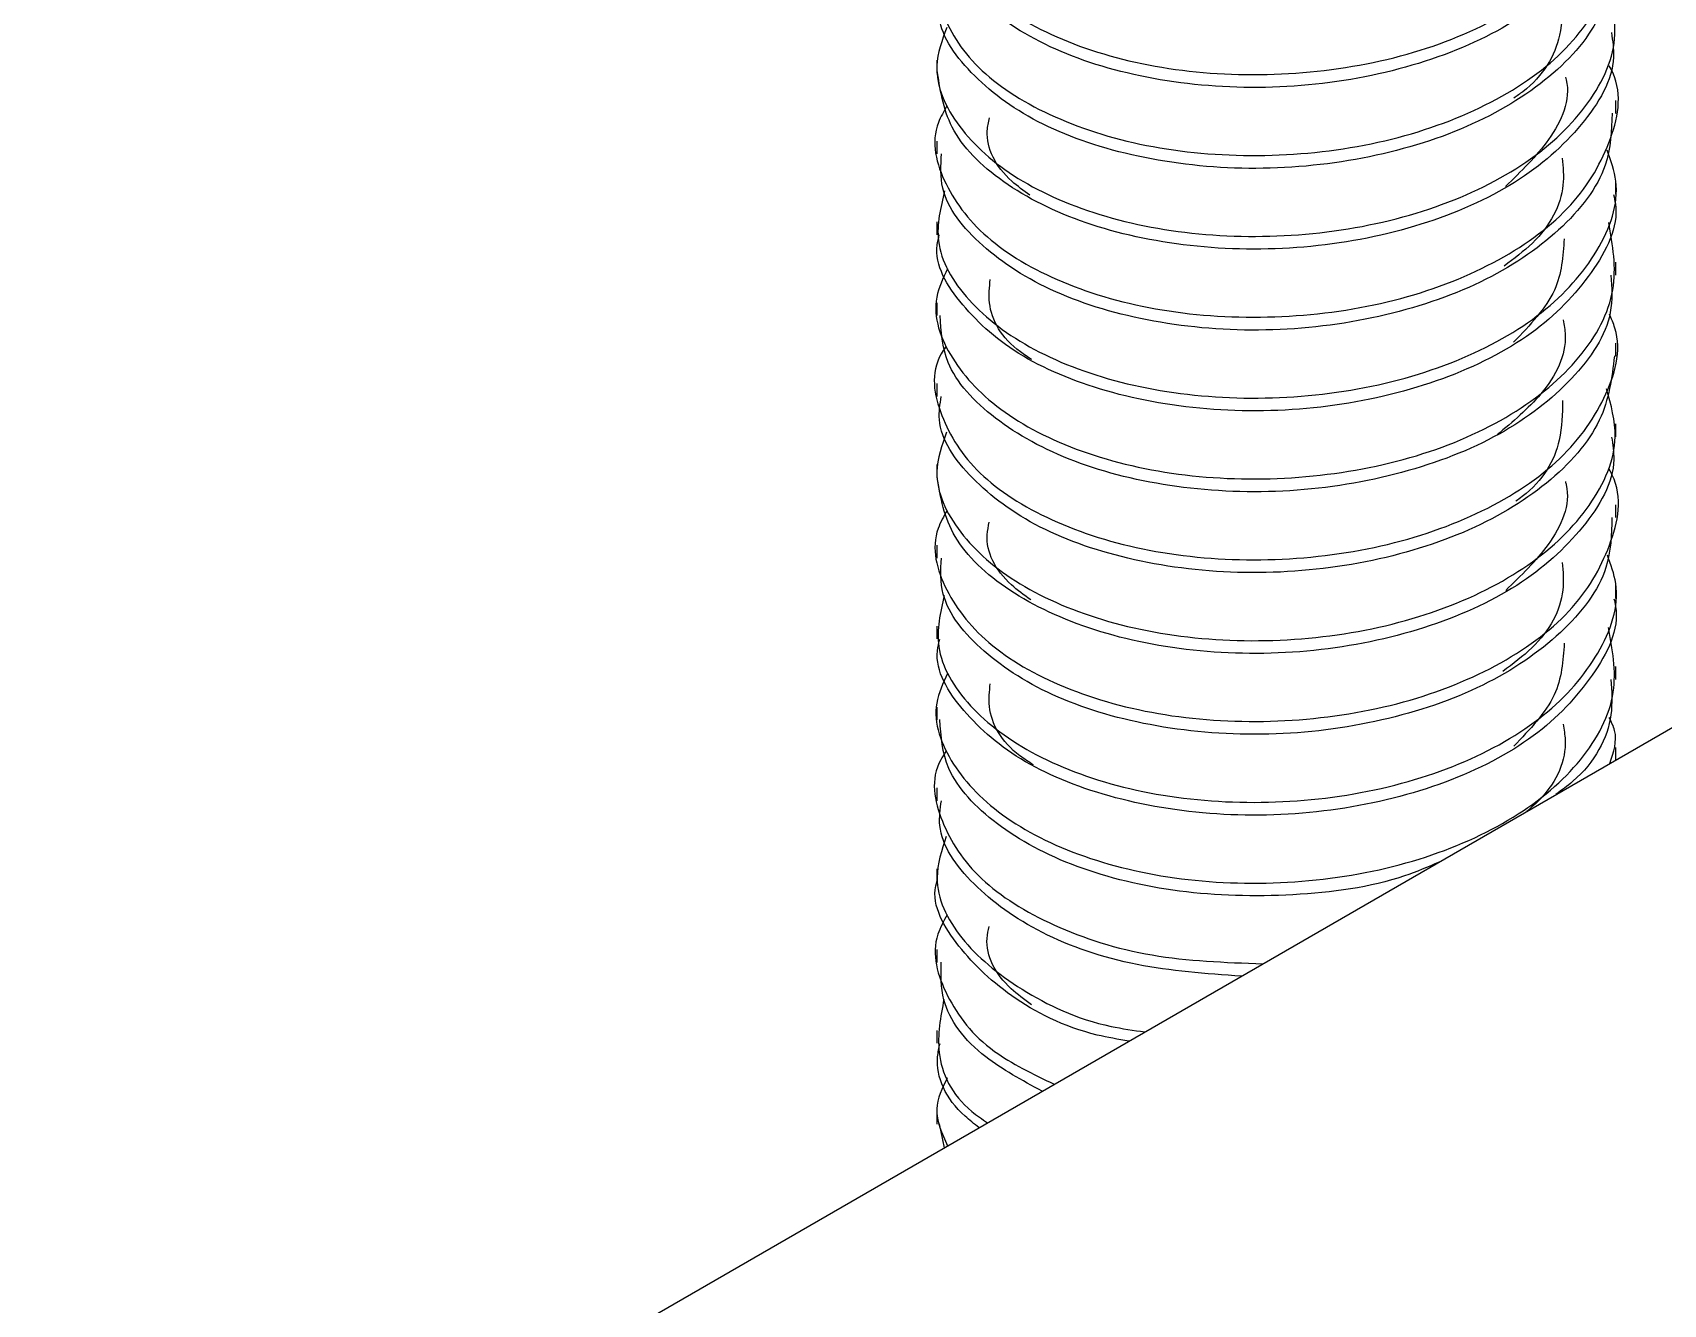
# Model space of a CAD drawing. Extents: x -976302 to -776254, y 5665 to 231437.
# Drawn here: x -791814.6 to -791669.6, y 89616.3 to 89729.4 of the extents above; entities that cross this region are included whole.
import ezdxf

# ---------------------------------------------------------------- set-up
doc = ezdxf.new("R2010")
doc.units = 0
doc.header["$LTSCALE"] = 1000
doc.header["$MEASUREMENT"] = 0
doc.layers.add('暖通', color=7, linetype='Continuous')

msp = doc.modelspace()

# ---------------------------------------------------------------- linework, layer by layer
at = {"layer": '暖通', "color": 7}
for p, q in [((-794257.53, 88173.13), (-791415.43, 89813.84)), ((-794257.53, 88173.13), (-791415.43, 89813.84)), ((-791734.21, 89726.92), (-791734.21, 89725.77)), ((-791734.21, 89726.92), (-791734.21, 89725.77)), ((-791673.83, 89722.18), (-791673.83, 89723.32)), ((-791673.83, 89722.18), (-791673.83, 89723.32)), ((-791734.21, 89719.72), (-791734.21, 89718.59)), ((-791734.21, 89719.72), (-791734.21, 89718.59)), ((-791673.83, 89714.99), (-791673.83, 89716.13)), ((-791673.83, 89714.99), (-791673.83, 89716.13)), ((-791734.21, 89712.53), (-791734.21, 89711.39)), ((-791734.21, 89712.53), (-791734.21, 89711.39)), ((-791673.83, 89707.8), (-791673.83, 89708.94)), ((-791673.83, 89707.8), (-791673.83, 89708.94)), ((-791734.21, 89705.34), (-791734.21, 89704.2)), ((-791734.21, 89705.34), (-791734.21, 89704.2)), ((-791673.83, 89700.6), (-791673.83, 89701.75)), ((-791673.83, 89700.6), (-791673.83, 89701.75)), ((-791734.21, 89698.15), (-791734.21, 89697.01)), ((-791734.21, 89698.15), (-791734.21, 89697.01)), ((-791673.83, 89693.42), (-791673.83, 89694.56)), ((-791673.83, 89693.42), (-791673.83, 89694.56)), ((-791734.21, 89690.96), (-791734.21, 89689.82)), ((-791734.21, 89690.96), (-791734.21, 89689.82)), ((-791673.83, 89686.23), (-791673.83, 89687.36)), ((-791673.83, 89686.23), (-791673.83, 89687.36)), ((-791734.21, 89683.77), (-791734.21, 89682.63)), ((-791734.21, 89683.77), (-791734.21, 89682.63)), ((-791673.83, 89679.03), (-791673.83, 89680.18)), ((-791673.83, 89679.03), (-791673.83, 89680.18)), ((-791734.21, 89676.58), (-791734.21, 89675.44)), ((-791734.21, 89676.58), (-791734.21, 89675.44)), ((-791673.83, 89671.85), (-791673.83, 89672.98)), ((-791673.83, 89671.85), (-791673.83, 89672.98)), ((-791734.21, 89669.39), (-791734.21, 89668.25)), ((-791734.21, 89669.39), (-791734.21, 89668.25)), ((-791673.83, 89664.67), (-791673.83, 89665.8)), ((-791673.83, 89664.67), (-791673.83, 89665.8)), ((-791734.21, 89662.2), (-791734.21, 89661.06)), ((-791734.21, 89662.2), (-791734.21, 89661.06)), ((-791734.21, 89655.01), (-791734.21, 89653.87)), ((-791734.21, 89655.01), (-791734.21, 89653.87)), ((-791734.21, 89647.82), (-791734.21, 89646.68)), ((-791734.21, 89647.82), (-791734.21, 89646.68)), ((-791734.21, 89640.63), (-791734.21, 89639.49)), ((-791734.21, 89640.63), (-791734.21, 89639.49)), ((-791734.21, 89633.44), (-791734.21, 89632.3)), ((-791734.21, 89633.44), (-791734.21, 89632.3)), ((-791733.53, 89630.2), (-791733.97, 89632.31)), ((-791733.53, 89630.2), (-791733.97, 89632.31))]:
    msp.add_line(p, q, dxfattribs=at)
for points, knots in [([(-791733.26, 89744.31), (-791733.64, 89743.52), (-791734.87, 89740.97), (-791733.31, 89736.37), (-791728.8, 89731.47), (-791721.3, 89727.71), (-791711.9, 89725.61), (-791701.6, 89725.49), (-791691.57, 89727.3), (-791682.94, 89731.03), (-791676.75, 89736.13), (-791673.41, 89742.24), (-791674.08, 89746.4), (-791674.41, 89748.47)], [0, 0, 0, 0, 0.042763, 0.138567, 0.234345, 0.330141, 0.425922, 0.5217, 0.617495, 0.713274, 0.809082, 0.904857, 1, 1, 1, 1]), ([(-791733.26, 89744.31), (-791733.64, 89743.52), (-791734.87, 89740.97), (-791733.31, 89736.37), (-791728.8, 89731.47), (-791721.3, 89727.71), (-791711.9, 89725.61), (-791701.6, 89725.49), (-791691.57, 89727.3), (-791682.94, 89731.03), (-791676.75, 89736.13), (-791673.41, 89742.24), (-791674.08, 89746.4), (-791674.41, 89748.47)], [0, 0, 0, 0, 0.042763, 0.138567, 0.234345, 0.330141, 0.425922, 0.5217, 0.617495, 0.713274, 0.809082, 0.904857, 1, 1, 1, 1]), ([(-791674.25, 89743.76), (-791674.19, 89742.59), (-791674.02, 89739.33), (-791677.52, 89734.24), (-791684.01, 89729.24), (-791692.93, 89725.83), (-791703.05, 89724.22), (-791713.3, 89724.68), (-791722.52, 89727), (-791729.53, 89730.96), (-791733.71, 89735.6), (-791733.83, 89738.8), (-791733.89, 89740.17)], [0, 0, 0, 0, 0.060044, 0.167522, 0.275, 0.38249, 0.489961, 0.597462, 0.704936, 0.812429, 0.919904, 1, 1, 1, 1]), ([(-791674.25, 89743.76), (-791674.19, 89742.59), (-791674.02, 89739.33), (-791677.52, 89734.24), (-791684.01, 89729.24), (-791692.93, 89725.83), (-791703.05, 89724.22), (-791713.3, 89724.68), (-791722.52, 89727), (-791729.53, 89730.96), (-791733.71, 89735.6), (-791733.83, 89738.8), (-791733.89, 89740.17)], [0, 0, 0, 0, 0.060044, 0.167522, 0.275, 0.38249, 0.489961, 0.597462, 0.704936, 0.812429, 0.919904, 1, 1, 1, 1]), ([(-791733.46, 89737.36), (-791733.56, 89737.2), (-791734.84, 89735.34), (-791734.16, 89731.33), (-791731.04, 89726.11), (-791724.53, 89721.85), (-791715.79, 89719.01), (-791705.7, 89718.12), (-791695.42, 89719.15), (-791686.13, 89722.17), (-791678.79, 89726.8), (-791674.58, 89732.53), (-791673.15, 89737.31), (-791674.21, 89739.77), (-791674.4, 89740.21)], [0, 0, 0, 0, 0.008871, 0.105857, 0.202841, 0.29982, 0.396816, 0.493791, 0.590792, 0.687769, 0.784762, 0.881742, 0.978718, 1, 1, 1, 1]), ([(-791733.46, 89737.36), (-791733.56, 89737.2), (-791734.84, 89735.34), (-791734.16, 89731.33), (-791731.04, 89726.11), (-791724.53, 89721.85), (-791715.79, 89719.01), (-791705.7, 89718.12), (-791695.42, 89719.15), (-791686.13, 89722.17), (-791678.79, 89726.8), (-791674.58, 89732.53), (-791673.15, 89737.31), (-791674.21, 89739.77), (-791674.4, 89740.21)], [0, 0, 0, 0, 0.008871, 0.105857, 0.202841, 0.29982, 0.396816, 0.493791, 0.590792, 0.687769, 0.784762, 0.881742, 0.978718, 1, 1, 1, 1]), ([(-791673.91, 89736.56), (-791674.18, 89734.57), (-791674.74, 89730.5), (-791679.75, 89724.91), (-791687.31, 89720.5), (-791696.84, 89717.77), (-791707.15, 89716.96), (-791717.11, 89718.21), (-791725.64, 89721.19), (-791731.51, 89725.69), (-791734.34, 89729.85), (-791733.93, 89732.32), (-791733.82, 89732.95)], [0, 0, 0, 0, 0.102498, 0.209988, 0.317501, 0.424991, 0.532483, 0.639988, 0.747478, 0.855, 0.962487, 1, 1, 1, 1]), ([(-791673.91, 89736.56), (-791674.18, 89734.57), (-791674.74, 89730.5), (-791679.75, 89724.91), (-791687.31, 89720.5), (-791696.84, 89717.77), (-791707.15, 89716.96), (-791717.11, 89718.21), (-791725.64, 89721.19), (-791731.51, 89725.69), (-791734.34, 89729.85), (-791733.93, 89732.32), (-791733.82, 89732.95)], [0, 0, 0, 0, 0.102498, 0.209988, 0.317501, 0.424991, 0.532483, 0.639988, 0.747478, 0.855, 0.962487, 1, 1, 1, 1]), ([(-791733.32, 89729.81), (-791733.74, 89728.68), (-791734.8, 89725.75), (-791732.62, 89720.88), (-791727.43, 89716.2), (-791719.45, 89712.73), (-791709.77, 89711.04), (-791699.42, 89711.32), (-791689.61, 89713.56), (-791681.39, 89717.63), (-791675.85, 89722.97), (-791673.31, 89728.64), (-791674.24, 89732.2), (-791674.63, 89733.69)], [0, 0, 0, 0, 0.061048, 0.157642, 0.254215, 0.350815, 0.447384, 0.543963, 0.640544, 0.737117, 0.833711, 0.930281, 1, 1, 1, 1]), ([(-791733.32, 89729.81), (-791733.74, 89728.68), (-791734.8, 89725.75), (-791732.62, 89720.88), (-791727.43, 89716.2), (-791719.45, 89712.73), (-791709.77, 89711.04), (-791699.42, 89711.32), (-791689.61, 89713.56), (-791681.39, 89717.63), (-791675.85, 89722.97), (-791673.31, 89728.64), (-791674.24, 89732.2), (-791674.63, 89733.69)], [0, 0, 0, 0, 0.061048, 0.157642, 0.254215, 0.350815, 0.447384, 0.543963, 0.640544, 0.737117, 0.833711, 0.930281, 1, 1, 1, 1]), ([(-791678.57, 89732.59), (-791678.57, 89731.44), (-791678.58, 89728.49), (-791680.4, 89725.27), (-791682.62, 89723.73), (-791682.89, 89723.54)], [0, 0, 0, 0, 0.3608672, 0.9226714, 1, 1, 1, 1]), ([(-791678.57, 89732.59), (-791678.57, 89731.44), (-791678.58, 89728.49), (-791680.4, 89725.27), (-791682.62, 89723.73), (-791682.89, 89723.54)], [0, 0, 0, 0, 0.3608672, 0.9226714, 1, 1, 1, 1]), ([(-791674.22, 89729.36), (-791674.11, 89728.63), (-791673.7, 89725.83), (-791676.53, 89721.06), (-791682.39, 89715.79), (-791690.92, 89712.03), (-791700.87, 89710.01), (-791711.19, 89710.04), (-791720.71, 89711.99), (-791728.28, 89715.62), (-791733.3, 89720.46), (-791733.87, 89724.03), (-791734.14, 89725.78)], [0, 0, 0, 0, 0.037309, 0.144812, 0.252302, 0.359821, 0.467308, 0.574819, 0.682311, 0.789809, 0.897309, 1, 1, 1, 1]), ([(-791674.22, 89729.36), (-791674.11, 89728.63), (-791673.7, 89725.83), (-791676.53, 89721.06), (-791682.39, 89715.79), (-791690.92, 89712.03), (-791700.87, 89710.01), (-791711.19, 89710.04), (-791720.71, 89711.99), (-791728.28, 89715.62), (-791733.3, 89720.46), (-791733.87, 89724.03), (-791734.14, 89725.78)], [0, 0, 0, 0, 0.037309, 0.144812, 0.252302, 0.359821, 0.467308, 0.574819, 0.682311, 0.789809, 0.897309, 1, 1, 1, 1]), ([(-791733.3, 89722.85), (-791733.58, 89722.36), (-791734.88, 89720.13), (-791733.78, 89715.8), (-791729.9, 89710.73), (-791722.85, 89706.73), (-791713.74, 89704.28), (-791703.51, 89703.8), (-791693.34, 89705.24), (-791684.4, 89708.65), (-791677.59, 89713.55), (-791674.1, 89719.46), (-791673.14, 89724.03), (-791674.3, 89726.21), (-791674.41, 89726.41)], [0, 0, 0, 0, 0.027134, 0.1234523, 0.2197527, 0.31606, 0.4123679, 0.5086641, 0.604986, 0.7012855, 0.7976097, 0.8939059, 0.9902097, 1, 1, 1, 1]), ([(-791733.3, 89722.85), (-791733.58, 89722.36), (-791734.88, 89720.13), (-791733.78, 89715.8), (-791729.9, 89710.73), (-791722.85, 89706.73), (-791713.74, 89704.28), (-791703.51, 89703.8), (-791693.34, 89705.24), (-791684.4, 89708.65), (-791677.59, 89713.55), (-791674.1, 89719.46), (-791673.14, 89724.03), (-791674.3, 89726.21), (-791674.41, 89726.41)], [0, 0, 0, 0, 0.027134, 0.1234523, 0.2197527, 0.31606, 0.4123679, 0.5086641, 0.604986, 0.7012855, 0.7976097, 0.8939059, 0.9902097, 1, 1, 1, 1]), ([(-791678.29, 89725.39), (-791678.27, 89725.32), (-791677.79, 89723.47), (-791679.32, 89719.88), (-791682.26, 89717.02), (-791683.63, 89715.68)], [0, 0, 0, 0, 0.0226354, 0.5417076, 1, 1, 1, 1]), ([(-791678.29, 89725.39), (-791678.27, 89725.32), (-791677.79, 89723.47), (-791679.32, 89719.88), (-791682.26, 89717.02), (-791683.63, 89715.68)], [0, 0, 0, 0, 0.0226354, 0.5417076, 1, 1, 1, 1]), ([(-791674.16, 89722.19), (-791674.21, 89720.64), (-791674.33, 89716.99), (-791678.5, 89711.65), (-791685.51, 89706.91), (-791694.73, 89703.82), (-791704.97, 89702.57), (-791715.1, 89703.41), (-791724.02, 89706.04), (-791730.52, 89710.27), (-791734.02, 89714.7), (-791733.85, 89717.56), (-791733.79, 89718.59)], [0, 0, 0, 0, 0.079908, 0.187383, 0.294867, 0.402349, 0.509819, 0.617317, 0.724791, 0.832294, 0.939764, 1, 1, 1, 1]), ([(-791674.16, 89722.19), (-791674.21, 89720.64), (-791674.33, 89716.99), (-791678.5, 89711.65), (-791685.51, 89706.91), (-791694.73, 89703.82), (-791704.97, 89702.57), (-791715.1, 89703.41), (-791724.02, 89706.04), (-791730.52, 89710.27), (-791734.02, 89714.7), (-791733.85, 89717.56), (-791733.79, 89718.59)], [0, 0, 0, 0, 0.079908, 0.187383, 0.294867, 0.402349, 0.509819, 0.617317, 0.724791, 0.832294, 0.939764, 1, 1, 1, 1]), ([(-791725.92, 89714.91), (-791726.48, 89715.31), (-791728.73, 89716.93), (-791730.01, 89719.49), (-791729.61, 89721.4), (-791729.53, 89721.79)], [0, 0, 0, 0, 0.208927, 0.839793, 1, 1, 1, 1]), ([(-791725.92, 89714.91), (-791726.48, 89715.31), (-791728.73, 89716.93), (-791730.01, 89719.49), (-791729.61, 89721.4), (-791729.53, 89721.79)], [0, 0, 0, 0, 0.208927, 0.839793, 1, 1, 1, 1]), ([(-791733.51, 89715.29), (-791733.87, 89713.81), (-791734.67, 89710.51), (-791731.79, 89705.43), (-791725.94, 89700.97), (-791717.52, 89697.83), (-791707.61, 89696.56), (-791697.27, 89697.24), (-791687.72, 89699.9), (-791679.95, 89704.28), (-791675.1, 89709.84), (-791673.22, 89715.03), (-791674.27, 89717.99), (-791674.6, 89718.9)], [0, 0, 0, 0, 0.079313, 0.176775, 0.274223, 0.3717, 0.469145, 0.566611, 0.664062, 0.761517, 0.858977, 0.956422, 1, 1, 1, 1]), ([(-791733.51, 89715.29), (-791733.87, 89713.81), (-791734.67, 89710.51), (-791731.79, 89705.43), (-791725.94, 89700.97), (-791717.52, 89697.83), (-791707.61, 89696.56), (-791697.27, 89697.24), (-791687.72, 89699.9), (-791679.95, 89704.28), (-791675.1, 89709.84), (-791673.22, 89715.03), (-791674.27, 89717.99), (-791674.6, 89718.9)], [0, 0, 0, 0, 0.079313, 0.176775, 0.274223, 0.3717, 0.469145, 0.566611, 0.664062, 0.761517, 0.858977, 0.956422, 1, 1, 1, 1]), ([(-791678.6, 89718.2), (-791678.52, 89717.4), (-791678.27, 89714.8), (-791680.13, 89711.33), (-791682.88, 89709.26), (-791683.76, 89708.6)], [0, 0, 0, 0, 0.232256, 0.753182, 1, 1, 1, 1]), ([(-791678.6, 89718.2), (-791678.52, 89717.4), (-791678.27, 89714.8), (-791680.13, 89711.33), (-791682.88, 89709.26), (-791683.76, 89708.6)], [0, 0, 0, 0, 0.232256, 0.753182, 1, 1, 1, 1]), ([(-791674.03, 89714.97), (-791673.97, 89714.69), (-791673.43, 89712.34), (-791675.7, 89707.91), (-791680.87, 89702.41), (-791688.98, 89698.3), (-791698.7, 89695.89), (-791709.05, 89695.48), (-791718.81, 89697.06), (-791726.98, 89700.35), (-791732.24, 89705.05), (-791734.58, 89708.96), (-791734.05, 89711.08), (-791733.98, 89711.38)], [0, 0, 0, 0, 0.01465, 0.122179, 0.229686, 0.337224, 0.444726, 0.552242, 0.659757, 0.767265, 0.874793, 0.982297, 1, 1, 1, 1]), ([(-791674.03, 89714.97), (-791673.97, 89714.69), (-791673.43, 89712.34), (-791675.7, 89707.91), (-791680.87, 89702.41), (-791688.98, 89698.3), (-791698.7, 89695.89), (-791709.05, 89695.48), (-791718.81, 89697.06), (-791726.98, 89700.35), (-791732.24, 89705.05), (-791734.58, 89708.96), (-791734.05, 89711.08), (-791733.98, 89711.38)], [0, 0, 0, 0, 0.01465, 0.122179, 0.229686, 0.337224, 0.444726, 0.552242, 0.659757, 0.767265, 0.874793, 0.982297, 1, 1, 1, 1]), ([(-791733.26, 89708.35), (-791733.65, 89707.51), (-791734.86, 89704.91), (-791733.23, 89700.28), (-791728.63, 89695.41), (-791721.07, 89691.68), (-791711.64, 89689.63), (-791701.33, 89689.56), (-791691.32, 89691.42), (-791682.74, 89695.2), (-791676.63, 89700.33), (-791673.4, 89706.38), (-791674.1, 89710.47), (-791674.45, 89712.47)], [0, 0, 0, 0, 0.045054, 0.140953, 0.236827, 0.332719, 0.428594, 0.524468, 0.620357, 0.716231, 0.812134, 0.908004, 1, 1, 1, 1]), ([(-791733.26, 89708.35), (-791733.65, 89707.51), (-791734.86, 89704.91), (-791733.23, 89700.28), (-791728.63, 89695.41), (-791721.07, 89691.68), (-791711.64, 89689.63), (-791701.33, 89689.56), (-791691.32, 89691.42), (-791682.74, 89695.2), (-791676.63, 89700.33), (-791673.4, 89706.38), (-791674.1, 89710.47), (-791674.45, 89712.47)], [0, 0, 0, 0, 0.045054, 0.140953, 0.236827, 0.332719, 0.428594, 0.524468, 0.620357, 0.716231, 0.812134, 0.908004, 1, 1, 1, 1]), ([(-791678.42, 89711.03), (-791678.52, 89709.48), (-791678.74, 89706.19), (-791681.46, 89703.35), (-791682.91, 89701.84)], [0, 0, 0, 0, 0.472172, 1, 1, 1, 1]), ([(-791678.42, 89711.03), (-791678.52, 89709.48), (-791678.74, 89706.19), (-791681.46, 89703.35), (-791682.91, 89701.84)], [0, 0, 0, 0, 0.472172, 1, 1, 1, 1]), ([(-791674.26, 89707.8), (-791674.19, 89706.69), (-791673.98, 89703.48), (-791677.38, 89698.44), (-791683.8, 89693.4), (-791692.67, 89689.95), (-791702.78, 89688.28), (-791713.03, 89688.69), (-791722.29, 89690.97), (-791729.39, 89694.89), (-791733.66, 89699.55), (-791733.83, 89702.8), (-791733.91, 89704.22)], [0, 0, 0, 0, 0.057192, 0.164673, 0.27215, 0.379644, 0.487115, 0.594618, 0.702092, 0.809585, 0.917062, 1, 1, 1, 1]), ([(-791674.26, 89707.8), (-791674.19, 89706.69), (-791673.98, 89703.48), (-791677.38, 89698.44), (-791683.8, 89693.4), (-791692.67, 89689.95), (-791702.78, 89688.28), (-791713.03, 89688.69), (-791722.29, 89690.97), (-791729.39, 89694.89), (-791733.66, 89699.55), (-791733.83, 89702.8), (-791733.91, 89704.22)], [0, 0, 0, 0, 0.057192, 0.164673, 0.27215, 0.379644, 0.487115, 0.594618, 0.702092, 0.809585, 0.917062, 1, 1, 1, 1]), ([(-791725.75, 89700.28), (-791726.1, 89700.51), (-791728.27, 89701.89), (-791729.75, 89704.5), (-791729.52, 89706.72), (-791729.45, 89707.41)], [0, 0, 0, 0, 0.116946, 0.72583, 1, 1, 1, 1]), ([(-791725.75, 89700.28), (-791726.1, 89700.51), (-791728.27, 89701.89), (-791729.75, 89704.5), (-791729.52, 89706.72), (-791729.45, 89707.41)], [0, 0, 0, 0, 0.116946, 0.72583, 1, 1, 1, 1]), ([(-791733.43, 89701.39), (-791733.56, 89701.19), (-791734.85, 89699.29), (-791734.12, 89695.23), (-791730.9, 89690.03), (-791724.32, 89685.8), (-791715.53, 89683.01), (-791705.42, 89682.17), (-791695.16, 89683.25), (-791685.91, 89686.32), (-791678.63, 89690.99), (-791674.51, 89696.74), (-791673.15, 89701.49), (-791674.22, 89703.92), (-791674.4, 89704.33)], [0, 0, 0, 0, 0.011183, 0.108083, 0.204979, 0.301871, 0.398778, 0.495665, 0.59258, 0.689469, 0.786375, 0.883267, 0.980156, 1, 1, 1, 1]), ([(-791733.43, 89701.39), (-791733.56, 89701.19), (-791734.85, 89699.29), (-791734.12, 89695.23), (-791730.9, 89690.03), (-791724.32, 89685.8), (-791715.53, 89683.01), (-791705.42, 89682.17), (-791695.16, 89683.25), (-791685.91, 89686.32), (-791678.63, 89690.99), (-791674.51, 89696.74), (-791673.15, 89701.49), (-791674.22, 89703.92), (-791674.4, 89704.33)], [0, 0, 0, 0, 0.011183, 0.108083, 0.204979, 0.301871, 0.398778, 0.495665, 0.59258, 0.689469, 0.786375, 0.883267, 0.980156, 1, 1, 1, 1]), ([(-791678.51, 89703.81), (-791678.43, 89703.36), (-791678.02, 89701.13), (-791679.86, 89697.38), (-791682.99, 89694.76), (-791684.38, 89693.59)], [0, 0, 0, 0, 0.1215869, 0.608771, 1, 1, 1, 1]), ([(-791678.51, 89703.81), (-791678.43, 89703.36), (-791678.02, 89701.13), (-791679.86, 89697.38), (-791682.99, 89694.76), (-791684.38, 89693.59)], [0, 0, 0, 0, 0.1215869, 0.608771, 1, 1, 1, 1]), ([(-791673.95, 89700.61), (-791674.18, 89698.68), (-791674.68, 89694.66), (-791679.59, 89689.1), (-791687.08, 89684.64), (-791696.57, 89681.87), (-791706.88, 89681), (-791716.86, 89682.2), (-791725.44, 89685.14), (-791731.39, 89689.6), (-791734.3, 89693.8), (-791733.92, 89696.32), (-791733.81, 89697)], [0, 0, 0, 0, 0.099675, 0.207162, 0.314671, 0.422158, 0.529646, 0.63715, 0.744637, 0.852156, 0.959639, 1, 1, 1, 1]), ([(-791673.95, 89700.61), (-791674.18, 89698.68), (-791674.68, 89694.66), (-791679.59, 89689.1), (-791687.08, 89684.64), (-791696.57, 89681.87), (-791706.88, 89681), (-791716.86, 89682.2), (-791725.44, 89685.14), (-791731.39, 89689.6), (-791734.3, 89693.8), (-791733.92, 89696.32), (-791733.81, 89697)], [0, 0, 0, 0, 0.099675, 0.207162, 0.314671, 0.422158, 0.529646, 0.63715, 0.744637, 0.852156, 0.959639, 1, 1, 1, 1]), ([(-791733.34, 89693.84), (-791733.75, 89692.66), (-791734.79, 89689.69), (-791732.53, 89684.79), (-791727.25, 89680.14), (-791719.21, 89676.71), (-791709.5, 89675.07), (-791699.15, 89675.4), (-791689.37, 89677.69), (-791681.21, 89681.8), (-791675.74, 89687.17), (-791673.3, 89692.79), (-791674.25, 89696.27), (-791674.64, 89697.69)], [0, 0, 0, 0, 0.063341, 0.16004, 0.256718, 0.353423, 0.450098, 0.546783, 0.643469, 0.740148, 0.836846, 0.933521, 1, 1, 1, 1]), ([(-791733.34, 89693.84), (-791733.75, 89692.66), (-791734.79, 89689.69), (-791732.53, 89684.79), (-791727.25, 89680.14), (-791719.21, 89676.71), (-791709.5, 89675.07), (-791699.15, 89675.4), (-791689.37, 89677.69), (-791681.21, 89681.8), (-791675.74, 89687.17), (-791673.3, 89692.79), (-791674.25, 89696.27), (-791674.64, 89697.69)], [0, 0, 0, 0, 0.063341, 0.16004, 0.256718, 0.353423, 0.450098, 0.546783, 0.643469, 0.740148, 0.836846, 0.933521, 1, 1, 1, 1]), ([(-791678.56, 89696.64), (-791678.58, 89695.47), (-791678.61, 89692.5), (-791680.39, 89689.32), (-791682.53, 89687.83), (-791682.73, 89687.69)], [0, 0, 0, 0, 0.37257, 0.942902, 1, 1, 1, 1]), ([(-791678.56, 89696.64), (-791678.58, 89695.47), (-791678.61, 89692.5), (-791680.39, 89689.32), (-791682.53, 89687.83), (-791682.73, 89687.69)], [0, 0, 0, 0, 0.37257, 0.942902, 1, 1, 1, 1]), ([(-791674.2, 89693.4), (-791674.1, 89692.74), (-791673.67, 89689.98), (-791676.42, 89685.26), (-791682.19, 89679.96), (-791690.67, 89676.15), (-791700.6, 89674.08), (-791710.92, 89674.06), (-791720.48, 89675.97), (-791728.11, 89679.56), (-791733.25, 89684.41), (-791733.87, 89688.03), (-791734.18, 89689.82)], [0, 0, 0, 0, 0.034461, 0.141968, 0.249462, 0.356985, 0.464475, 0.571988, 0.679484, 0.786985, 0.894489, 1, 1, 1, 1]), ([(-791674.2, 89693.4), (-791674.1, 89692.74), (-791673.67, 89689.98), (-791676.42, 89685.26), (-791682.19, 89679.96), (-791690.67, 89676.15), (-791700.6, 89674.08), (-791710.92, 89674.06), (-791720.48, 89675.97), (-791728.11, 89679.56), (-791733.25, 89684.41), (-791733.87, 89688.03), (-791734.18, 89689.82)], [0, 0, 0, 0, 0.034461, 0.141968, 0.249462, 0.356985, 0.464475, 0.571988, 0.679484, 0.786985, 0.894489, 1, 1, 1, 1]), ([(-791733.28, 89686.88), (-791733.59, 89686.35), (-791734.88, 89684.07), (-791733.72, 89679.7), (-791729.75, 89674.66), (-791722.63, 89670.69), (-791713.47, 89668.29), (-791703.24, 89667.86), (-791693.08, 89669.36), (-791684.19, 89672.81), (-791677.45, 89677.74), (-791674.05, 89683.67), (-791673.14, 89688.21), (-791674.32, 89690.36), (-791674.41, 89690.53)], [0, 0, 0, 0, 0.029394, 0.125632, 0.22185, 0.318077, 0.414301, 0.510516, 0.606755, 0.702973, 0.799216, 0.89543, 0.991653, 1, 1, 1, 1]), ([(-791733.28, 89686.88), (-791733.59, 89686.35), (-791734.88, 89684.07), (-791733.72, 89679.7), (-791729.75, 89674.66), (-791722.63, 89670.69), (-791713.47, 89668.29), (-791703.24, 89667.86), (-791693.08, 89669.36), (-791684.19, 89672.81), (-791677.45, 89677.74), (-791674.05, 89683.67), (-791673.14, 89688.21), (-791674.32, 89690.36), (-791674.41, 89690.53)], [0, 0, 0, 0, 0.029394, 0.125632, 0.22185, 0.318077, 0.414301, 0.510516, 0.606755, 0.702973, 0.799216, 0.89543, 0.991653, 1, 1, 1, 1]), ([(-791678.31, 89689.44), (-791678.28, 89689.34), (-791677.8, 89687.47), (-791679.33, 89683.9), (-791682.26, 89681.07), (-791683.62, 89679.76)], [0, 0, 0, 0, 0.028342, 0.549221, 1, 1, 1, 1]), ([(-791678.31, 89689.44), (-791678.28, 89689.34), (-791677.8, 89687.47), (-791679.33, 89683.9), (-791682.26, 89681.07), (-791683.62, 89679.76)], [0, 0, 0, 0, 0.028342, 0.549221, 1, 1, 1, 1]), ([(-791674.18, 89686.24), (-791674.21, 89684.74), (-791674.29, 89681.15), (-791678.35, 89675.84), (-791685.29, 89671.06), (-791694.47, 89667.93), (-791704.69, 89666.63), (-791714.84, 89667.41), (-791723.81, 89670), (-791730.38, 89674.19), (-791733.98, 89678.65), (-791733.85, 89681.56), (-791733.8, 89682.64)], [0, 0, 0, 0, 0.077065, 0.184538, 0.292021, 0.399503, 0.506973, 0.61447, 0.721944, 0.829445, 0.936914, 1, 1, 1, 1]), ([(-791674.18, 89686.24), (-791674.21, 89684.74), (-791674.29, 89681.15), (-791678.35, 89675.84), (-791685.29, 89671.06), (-791694.47, 89667.93), (-791704.69, 89666.63), (-791714.84, 89667.41), (-791723.81, 89670), (-791730.38, 89674.19), (-791733.98, 89678.65), (-791733.85, 89681.56), (-791733.8, 89682.64)], [0, 0, 0, 0, 0.077065, 0.184538, 0.292021, 0.399503, 0.506973, 0.61447, 0.721944, 0.829445, 0.936914, 1, 1, 1, 1]), ([(-791725.85, 89678.91), (-791726.45, 89679.34), (-791728.73, 89680.99), (-791730.02, 89683.57), (-791729.62, 89685.46), (-791729.54, 89685.83)], [0, 0, 0, 0, 0.2225965, 0.8479933, 1, 1, 1, 1]), ([(-791725.85, 89678.91), (-791726.45, 89679.34), (-791728.73, 89680.99), (-791730.02, 89683.57), (-791729.62, 89685.46), (-791729.54, 89685.83)], [0, 0, 0, 0, 0.2225965, 0.8479933, 1, 1, 1, 1]), ([(-791733.54, 89679.32), (-791733.89, 89677.8), (-791734.65, 89674.45), (-791731.67, 89669.34), (-791725.75, 89664.92), (-791717.28, 89661.82), (-791707.33, 89660.6), (-791697, 89661.34), (-791687.49, 89664.04), (-791679.78, 89668.46), (-791675.02, 89674.05), (-791673.21, 89679.18), (-791674.27, 89682.06), (-791674.58, 89682.9)], [0, 0, 0, 0, 0.081597, 0.179174, 0.276738, 0.374329, 0.471891, 0.569474, 0.66704, 0.764612, 0.862186, 0.959747, 1, 1, 1, 1]), ([(-791733.54, 89679.32), (-791733.89, 89677.8), (-791734.65, 89674.45), (-791731.67, 89669.34), (-791725.75, 89664.92), (-791717.28, 89661.82), (-791707.33, 89660.6), (-791697, 89661.34), (-791687.49, 89664.04), (-791679.78, 89668.46), (-791675.02, 89674.05), (-791673.21, 89679.18), (-791674.27, 89682.06), (-791674.58, 89682.9)], [0, 0, 0, 0, 0.081597, 0.179174, 0.276738, 0.374329, 0.471891, 0.569474, 0.66704, 0.764612, 0.862186, 0.959747, 1, 1, 1, 1]), ([(-791678.6, 89682.25), (-791678.52, 89681.43), (-791678.29, 89678.81), (-791680.19, 89675.3), (-791682.97, 89673.23), (-791683.88, 89672.55)], [0, 0, 0, 0, 0.235169, 0.750008, 1, 1, 1, 1]), ([(-791678.6, 89682.25), (-791678.52, 89681.43), (-791678.29, 89678.81), (-791680.19, 89675.3), (-791682.97, 89673.23), (-791683.88, 89672.55)], [0, 0, 0, 0, 0.235169, 0.750008, 1, 1, 1, 1]), ([(-791674, 89679.02), (-791673.94, 89678.79), (-791673.39, 89676.5), (-791675.61, 89672.11), (-791680.68, 89666.59), (-791688.74, 89662.43), (-791698.43, 89659.98), (-791708.78, 89659.51), (-791718.57, 89661.04), (-791726.79, 89664.29), (-791732.14, 89668.96), (-791734.55, 89672.91), (-791734.03, 89675.08), (-791733.95, 89675.42)], [0, 0, 0, 0, 0.01182, 0.119349, 0.226856, 0.334392, 0.441894, 0.549409, 0.656923, 0.764431, 0.87196, 0.979463, 1, 1, 1, 1]), ([(-791674, 89679.02), (-791673.94, 89678.79), (-791673.39, 89676.5), (-791675.61, 89672.11), (-791680.68, 89666.59), (-791688.74, 89662.43), (-791698.43, 89659.98), (-791708.78, 89659.51), (-791718.57, 89661.04), (-791726.79, 89664.29), (-791732.14, 89668.96), (-791734.55, 89672.91), (-791734.03, 89675.08), (-791733.95, 89675.42)], [0, 0, 0, 0, 0.01182, 0.119349, 0.226856, 0.334392, 0.441894, 0.549409, 0.656923, 0.764431, 0.87196, 0.979463, 1, 1, 1, 1]), ([(-791733.26, 89672.38), (-791733.66, 89671.5), (-791734.86, 89668.86), (-791733.15, 89664.19), (-791728.47, 89659.34), (-791720.85, 89655.65), (-791711.37, 89653.65), (-791701.05, 89653.63), (-791691.08, 89655.55), (-791682.54, 89659.37), (-791676.51, 89664.53), (-791673.38, 89670.53), (-791674.13, 89674.54), (-791674.49, 89676.47)], [0, 0, 0, 0, 0.047346, 0.143341, 0.239312, 0.335302, 0.431272, 0.527243, 0.623228, 0.719198, 0.815197, 0.911164, 1, 1, 1, 1]), ([(-791733.26, 89672.38), (-791733.66, 89671.5), (-791734.86, 89668.86), (-791733.15, 89664.19), (-791728.47, 89659.34), (-791720.85, 89655.65), (-791711.37, 89653.65), (-791701.05, 89653.63), (-791691.08, 89655.55), (-791682.54, 89659.37), (-791676.51, 89664.53), (-791673.38, 89670.53), (-791674.13, 89674.54), (-791674.49, 89676.47)], [0, 0, 0, 0, 0.047346, 0.143341, 0.239312, 0.335302, 0.431272, 0.527243, 0.623228, 0.719198, 0.815197, 0.911164, 1, 1, 1, 1]), ([(-791678.41, 89675.08), (-791678.52, 89673.5), (-791678.74, 89670.22), (-791681.48, 89667.39), (-791682.9, 89665.91)], [0, 0, 0, 0, 0.479194, 1, 1, 1, 1]), ([(-791678.41, 89675.08), (-791678.52, 89673.5), (-791678.74, 89670.22), (-791681.48, 89667.39), (-791682.9, 89665.91)], [0, 0, 0, 0, 0.479194, 1, 1, 1, 1]), ([(-791725.62, 89664.25), (-791726.04, 89664.51), (-791728.26, 89665.94), (-791729.76, 89668.58), (-791729.52, 89670.79), (-791729.45, 89671.46)], [0, 0, 0, 0, 0.135652, 0.736165, 1, 1, 1, 1]), ([(-791725.62, 89664.25), (-791726.04, 89664.51), (-791728.26, 89665.94), (-791729.76, 89668.58), (-791729.52, 89670.79), (-791729.45, 89671.46)], [0, 0, 0, 0, 0.135652, 0.736165, 1, 1, 1, 1]), ([(-791674.26, 89671.85), (-791674.19, 89670.8), (-791673.99, 89667.67), (-791675.93, 89664), (-791678.64, 89661.99), (-791679.16, 89661.61)], [0, 0, 0, 0, 0.290084, 0.863853, 1, 1, 1, 1]), ([(-791674.26, 89671.85), (-791674.19, 89670.8), (-791673.99, 89667.67), (-791675.93, 89664), (-791678.64, 89661.99), (-791679.16, 89661.61)], [0, 0, 0, 0, 0.290084, 0.863853, 1, 1, 1, 1]), ([(-791689.53, 89655.6), (-791690.54, 89655.17), (-791694.37, 89653.51), (-791702.58, 89652.42), (-791712.75, 89652.69), (-791722.08, 89654.94), (-791729.23, 89658.81), (-791733.61, 89663.51), (-791733.84, 89666.8), (-791733.94, 89668.27)], [0, 0, 0, 0, 0.0583612, 0.2207495, 0.3831835, 0.5455757, 0.7079947, 0.8703915, 1, 1, 1, 1]), ([(-791689.53, 89655.6), (-791690.54, 89655.17), (-791694.37, 89653.51), (-791702.58, 89652.42), (-791712.75, 89652.69), (-791722.08, 89654.94), (-791729.23, 89658.81), (-791733.61, 89663.51), (-791733.84, 89666.8), (-791733.94, 89668.27)], [0, 0, 0, 0, 0.0583612, 0.2207495, 0.3831835, 0.5455757, 0.7079947, 0.8703915, 1, 1, 1, 1]), ([(-791674.35, 89664.37), (-791674.02, 89665.36), (-791673.56, 89666.74), (-791674.22, 89668.07), (-791674.41, 89668.45)], [0, 0, 0, 0, 0.71223, 1, 1, 1, 1]), ([(-791674.35, 89664.37), (-791674.02, 89665.36), (-791673.56, 89666.74), (-791674.22, 89668.07), (-791674.41, 89668.45)], [0, 0, 0, 0, 0.71223, 1, 1, 1, 1]), ([(-791678.51, 89667.86), (-791678.43, 89667.39), (-791678.05, 89665.15), (-791679.23, 89662.31), (-791681.33, 89660.46), (-791681.75, 89660.09)], [0, 0, 0, 0, 0.172439, 0.834487, 1, 1, 1, 1]), ([(-791678.51, 89667.86), (-791678.43, 89667.39), (-791678.05, 89665.15), (-791679.23, 89662.31), (-791681.33, 89660.46), (-791681.75, 89660.09)], [0, 0, 0, 0, 0.172439, 0.834487, 1, 1, 1, 1]), ([(-791733.4, 89665.42), (-791733.56, 89665.18), (-791734.86, 89663.23), (-791734.08, 89659.14), (-791730.76, 89653.94), (-791724.11, 89649.78), (-791715.31, 89646.93), (-791708.57, 89646.68), (-791705.22, 89646.55)], [0, 0, 0, 0, 0.027158, 0.222079, 0.416987, 0.61189, 0.806821, 1, 1, 1, 1]), ([(-791733.4, 89665.42), (-791733.56, 89665.18), (-791734.86, 89663.23), (-791734.08, 89659.14), (-791730.76, 89653.94), (-791724.11, 89649.78), (-791715.31, 89646.93), (-791708.57, 89646.68), (-791705.22, 89646.55)], [0, 0, 0, 0, 0.027158, 0.222079, 0.416987, 0.61189, 0.806821, 1, 1, 1, 1]), ([(-791707.11, 89645.45), (-791710.28, 89645.68), (-791716.79, 89646.14), (-791725.24, 89649.11), (-791731.28, 89653.51), (-791734.26, 89657.75), (-791733.9, 89660.32), (-791733.8, 89661.05)], [0, 0, 0, 0, 0.217073, 0.447193, 0.677381, 0.907492, 1, 1, 1, 1]), ([(-791707.11, 89645.45), (-791710.28, 89645.68), (-791716.79, 89646.14), (-791725.24, 89649.11), (-791731.28, 89653.51), (-791734.26, 89657.75), (-791733.9, 89660.32), (-791733.8, 89661.05)], [0, 0, 0, 0, 0.217073, 0.447193, 0.677381, 0.907492, 1, 1, 1, 1]), ([(-791733.36, 89657.87), (-791733.77, 89656.65), (-791734.77, 89653.63), (-791732.44, 89648.68), (-791727.01, 89644.16), (-791720.97, 89641.24), (-791716.71, 89640.64), (-791715.7, 89640.5)], [0, 0, 0, 0, 0.16986, 0.420385, 0.670862, 0.921411, 1, 1, 1, 1]), ([(-791733.36, 89657.87), (-791733.77, 89656.65), (-791734.77, 89653.63), (-791732.44, 89648.68), (-791727.01, 89644.16), (-791720.97, 89641.24), (-791716.71, 89640.64), (-791715.7, 89640.5)], [0, 0, 0, 0, 0.16986, 0.420385, 0.670862, 0.921411, 1, 1, 1, 1]), ([(-791717.12, 89639.68), (-791718.07, 89639.84), (-791722.21, 89640.55), (-791727.99, 89643.57), (-791732.79, 89648.32), (-791734.77, 89652.03), (-791734.2, 89653.85), (-791734.2, 89653.86)], [0, 0, 0, 0, 0.0905823, 0.3929436, 0.695322, 0.9976551, 1, 1, 1, 1]), ([(-791717.12, 89639.68), (-791718.07, 89639.84), (-791722.21, 89640.55), (-791727.99, 89643.57), (-791732.79, 89648.32), (-791734.77, 89652.03), (-791734.2, 89653.85), (-791734.2, 89653.86)], [0, 0, 0, 0, 0.0905823, 0.3929436, 0.695322, 0.9976551, 1, 1, 1, 1]), ([(-791733.28, 89650.91), (-791733.59, 89650.34), (-791734.88, 89648.01), (-791733.61, 89643.64), (-791730.08, 89638.89), (-791725.67, 89636.76), (-791723.76, 89635.84)], [0, 0, 0, 0, 0.106582, 0.430425, 0.754197, 1, 1, 1, 1]), ([(-791733.28, 89650.91), (-791733.59, 89650.34), (-791734.88, 89648.01), (-791733.61, 89643.64), (-791730.08, 89638.89), (-791725.67, 89636.76), (-791723.76, 89635.84)], [0, 0, 0, 0, 0.106582, 0.430425, 0.754197, 1, 1, 1, 1]), ([(-791725.78, 89642.9), (-791726.42, 89643.37), (-791728.73, 89645.05), (-791730.03, 89647.65), (-791729.63, 89649.53), (-791729.55, 89649.88)], [0, 0, 0, 0, 0.2358385, 0.8560143, 1, 1, 1, 1]), ([(-791725.78, 89642.9), (-791726.42, 89643.37), (-791728.73, 89645.05), (-791730.03, 89647.65), (-791729.63, 89649.53), (-791729.55, 89649.88)], [0, 0, 0, 0, 0.2358385, 0.8560143, 1, 1, 1, 1]), ([(-791724.84, 89635.22), (-791726.62, 89636.19), (-791730.76, 89638.43), (-791733.91, 89642.62), (-791733.83, 89645.57), (-791733.81, 89646.69)], [0, 0, 0, 0, 0.318459, 0.740851, 1, 1, 1, 1]), ([(-791724.84, 89635.22), (-791726.62, 89636.19), (-791730.76, 89638.43), (-791733.91, 89642.62), (-791733.83, 89645.57), (-791733.81, 89646.69)], [0, 0, 0, 0, 0.318459, 0.740851, 1, 1, 1, 1]), ([(-791733.57, 89643.39), (-791733.87, 89641.83), (-791734.52, 89638.45), (-791732.73, 89634.49), (-791730.18, 89632.74), (-791729.7, 89632.41)], [0, 0, 0, 0, 0.41266, 0.888961, 1, 1, 1, 1]), ([(-791733.57, 89643.39), (-791733.87, 89641.83), (-791734.52, 89638.45), (-791732.73, 89634.49), (-791730.18, 89632.74), (-791729.7, 89632.41)], [0, 0, 0, 0, 0.41266, 0.888961, 1, 1, 1, 1]), ([(-791730.45, 89631.98), (-791730.88, 89632.32), (-791733.22, 89634.13), (-791734.49, 89636.87), (-791734.01, 89639.08), (-791733.92, 89639.47)], [0, 0, 0, 0, 0.155586, 0.849193, 1, 1, 1, 1]), ([(-791730.45, 89631.98), (-791730.88, 89632.32), (-791733.22, 89634.13), (-791734.49, 89636.87), (-791734.01, 89639.08), (-791733.92, 89639.47)], [0, 0, 0, 0, 0.155586, 0.849193, 1, 1, 1, 1]), ([(-791733.27, 89636.41), (-791733.72, 89635.49), (-791734.69, 89633.49), (-791733.76, 89631.46), (-791733.25, 89630.36)], [0, 0, 0, 0, 0.460448, 1, 1, 1, 1]), ([(-791733.27, 89636.41), (-791733.72, 89635.49), (-791734.69, 89633.49), (-791733.76, 89631.46), (-791733.25, 89630.36)], [0, 0, 0, 0, 0.460448, 1, 1, 1, 1])]:
    msp.add_open_spline(points, degree=3, knots=knots, dxfattribs=at)

doc.saveas('drawing.dxf')
